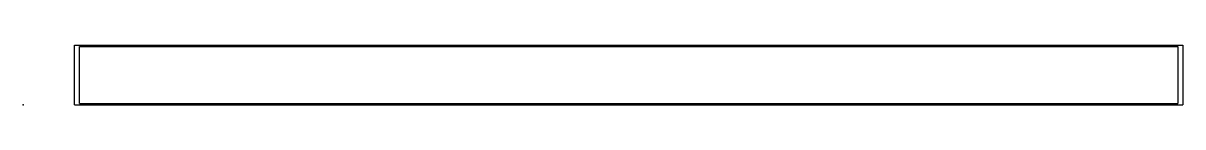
# Model space of a CAD drawing. Header units: centimetres. Extents: x -72.2 to 0, y -0.5 to 2.2.
# Drawn here: x -72.2 to -49.54, y -0.07 to 1.1 of the extents above.
import ezdxf

# ---------------------------------------------------------------- set-up
doc = ezdxf.new("R2010")
doc.units = ezdxf.units.CM
doc.header["$MEASUREMENT"] = 0
doc.layers.add('Wing v5_Sketch3', color=7, linetype='Continuous')

msp = doc.modelspace()

# ---------------------------------------------------------------- linework, layer by layer
at = {"layer": 'Wing v5_Sketch3'}
for p, q in [((-71.2, -0.071, -20.4), (-71.2, 1.097, -15.456)), ((-71.2, 1.097, -15.456), (-49.54, 1.097, -15.456)), ((-71.1, -0.048, -20.303), (-71.1, 1.074, -15.554)), ((-71.1, 1.074, -15.554), (-49.64, 1.074, -15.554)), ((-49.64, 1.074, -15.554), (-49.64, -0.048, -20.303)), ((-49.54, 1.097, -15.456), (-49.54, -0.071, -20.4)), ((-71.2, -0.071, -20.4), (-49.54, -0.071, -20.4)), ((-71.1, -0.048, -20.303), (-49.64, -0.048, -20.303))]:
    msp.add_line(p, q, dxfattribs=at)
msp.add_point((-72.2, -0.071, -20.4), dxfattribs=at)

doc.saveas('drawing.dxf')
